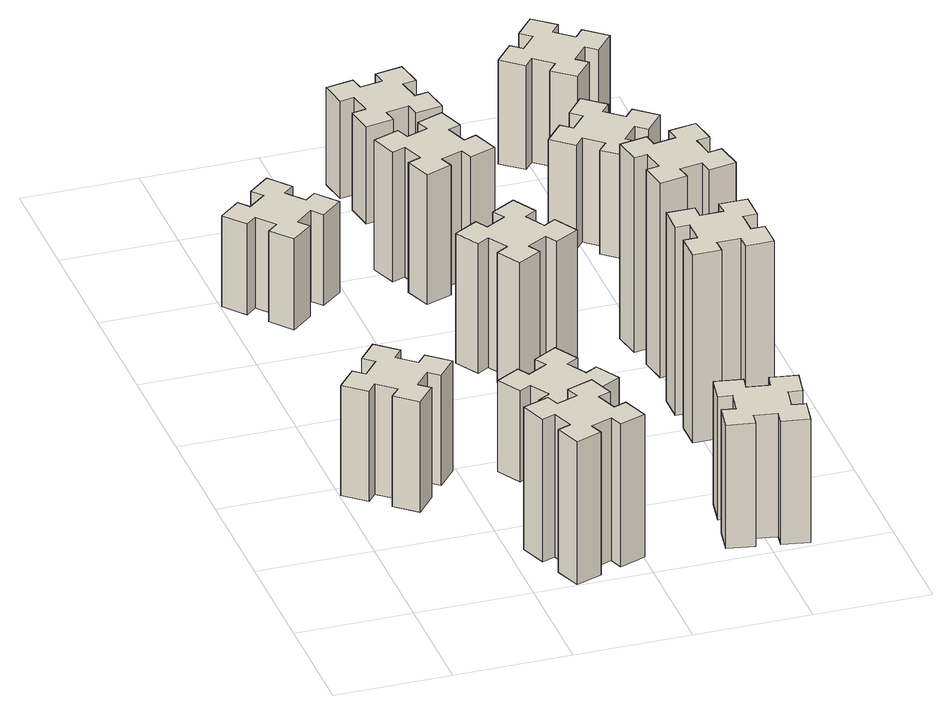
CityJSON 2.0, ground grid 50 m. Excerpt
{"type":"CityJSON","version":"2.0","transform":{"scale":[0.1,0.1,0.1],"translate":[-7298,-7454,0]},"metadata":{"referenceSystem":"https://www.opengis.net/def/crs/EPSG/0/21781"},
"CityObjects":{
"building1":{"type":"Building","attributes":{"class":"1000","function":"1000","usage":"1000","yearOfConstruction":2016,"roofType":"1000","measuredHeight":51,"storeysAboveGround":30,"storeysBelowGround":0},"geometry":[{"type":"Solid","lod":"1","boundaries":[[[[0,1,2,3,4,5,6,7,8,9,10,11,12,13,14,15,16,17,18,19]],[[17,16,20,21]],[[16,15,22,20]],[[15,14,23,22]],[[14,13,24,23]],[[13,12,25,24]],[[12,11,26,25]],[[11,10,27,26]],[[10,9,28,27]],[[9,8,29,28]],[[8,7,30,29]],[[7,6,31,30]],[[6,5,32,31]],[[5,4,33,32]],[[4,3,34,33]],[[3,2,35,34]],[[2,1,36,35]],[[1,0,37,36]],[[0,19,38,37]],[[19,18,39,38]],[[18,17,21,39]],[[24,25,26,27,28,29,30,31,32,33,34,35,36,37,38,39,21,20,22,23]]]]}]},
"building2":{"type":"Building","attributes":{"class":"1000","function":"1000","usage":"1000","yearOfConstruction":2016,"roofType":"1000","measuredHeight":66,"storeysAboveGround":30,"storeysBelowGround":0},"geometry":[{"type":"Solid","lod":"1","boundaries":[[[[40,41,42,43,44,45,46,47,48,49,50,51,52,53,54,55,56,57,58,59]],[[57,56,60,61]],[[56,55,62,60]],[[55,54,63,62]],[[54,53,64,63]],[[53,52,65,64]],[[52,51,66,65]],[[51,50,67,66]],[[50,49,68,67]],[[49,48,69,68]],[[48,47,70,69]],[[47,46,71,70]],[[46,45,72,71]],[[45,44,73,72]],[[44,43,74,73]],[[43,42,75,74]],[[42,41,76,75]],[[41,40,77,76]],[[40,59,78,77]],[[59,58,79,78]],[[58,57,61,79]],[[64,65,66,67,68,69,70,71,72,73,74,75,76,77,78,79,61,60,62,63]]]]}]},
"building3":{"type":"Building","attributes":{"class":"1000","function":"1000","usage":"1000","yearOfConstruction":2016,"roofType":"1000","measuredHeight":42,"storeysAboveGround":30,"storeysBelowGround":0},"geometry":[{"type":"Solid","lod":"1","boundaries":[[[[80,81,82,83,84,85,86,87,88,89,90,91,92,93,94,95,96,97,98,99]],[[97,96,100,101]],[[96,95,102,100]],[[95,94,103,102]],[[94,93,104,103]],[[93,92,105,104]],[[92,91,106,105]],[[91,90,107,106]],[[90,89,108,107]],[[89,88,109,108]],[[88,87,110,109]],[[87,86,111,110]],[[86,85,112,111]],[[85,84,113,112]],[[84,83,114,113]],[[83,82,115,114]],[[82,81,116,115]],[[81,80,117,116]],[[80,99,118,117]],[[99,98,119,118]],[[98,97,101,119]],[[104,105,106,107,108,109,110,111,112,113,114,115,116,117,118,119,101,100,102,103]]]]}]},
"building4":{"type":"Building","attributes":{"class":"1000","function":"1000","usage":"1000","yearOfConstruction":2016,"roofType":"1000","measuredHeight":42,"storeysAboveGround":30,"storeysBelowGround":0},"geometry":[{"type":"Solid","lod":"1","boundaries":[[[[120,121,122,123,124,125,126,127,128,129,130,131,132,133,134,135,136,137,138,139]],[[137,136,140,141]],[[136,135,142,140]],[[135,134,143,142]],[[134,133,144,143]],[[133,132,145,144]],[[132,131,146,145]],[[131,130,147,146]],[[130,129,148,147]],[[129,128,149,148]],[[128,127,150,149]],[[127,126,151,150]],[[126,125,152,151]],[[125,124,153,152]],[[124,123,154,153]],[[123,122,155,154]],[[122,121,156,155]],[[121,120,157,156]],[[120,139,158,157]],[[139,138,159,158]],[[138,137,141,159]],[[144,145,146,147,148,149,150,151,152,153,154,155,156,157,158,159,141,140,142,143]]]]}]},
"building5":{"type":"Building","attributes":{"class":"1000","function":"1000","usage":"1000","yearOfConstruction":2016,"roofType":"1000","measuredHeight":60,"storeysAboveGround":30,"storeysBelowGround":0},"geometry":[{"type":"Solid","lod":"1","boundaries":[[[[160,161,162,163,164,165,166,167,168,169,170,171,172,173,174,175,176,177,178,179]],[[177,176,180,181]],[[176,175,182,180]],[[175,174,183,182]],[[174,173,184,183]],[[173,172,185,184]],[[172,171,186,185]],[[171,170,187,186]],[[170,169,188,187]],[[169,168,189,188]],[[168,167,190,189]],[[167,166,191,190]],[[166,165,192,191]],[[165,164,193,192]],[[164,163,194,193]],[[163,162,195,194]],[[162,161,196,195]],[[161,160,197,196]],[[160,179,198,197]],[[179,178,199,198]],[[178,177,181,199]],[[184,185,186,187,188,189,190,191,192,193,194,195,196,197,198,199,181,180,182,183]]]]}]},
"building6":{"type":"Building","attributes":{"class":"1000","function":"1000","usage":"1000","yearOfConstruction":2016,"roofType":"1000","measuredHeight":57,"storeysAboveGround":30,"storeysBelowGround":0},"geometry":[{"type":"Solid","lod":"1","boundaries":[[[[200,201,202,203,204,205,206,207,208,209,210,211,212,213,214,215,216,217,218,219]],[[217,216,220,221]],[[216,215,222,220]],[[215,214,223,222]],[[214,213,224,223]],[[213,212,225,224]],[[212,211,226,225]],[[211,210,227,226]],[[210,209,228,227]],[[209,208,229,228]],[[208,207,230,229]],[[207,206,231,230]],[[206,205,232,231]],[[205,204,233,232]],[[204,203,234,233]],[[203,202,235,234]],[[202,201,236,235]],[[201,200,237,236]],[[200,219,238,237]],[[219,218,239,238]],[[218,217,221,239]],[[224,225,226,227,228,229,230,231,232,233,234,235,236,237,238,239,221,220,222,223]]]]}]},
"building7":{"type":"Building","attributes":{"class":"1000","function":"1000","usage":"1000","yearOfConstruction":2016,"roofType":"1000","measuredHeight":60,"storeysAboveGround":30,"storeysBelowGround":0},"geometry":[{"type":"Solid","lod":"1","boundaries":[[[[240,241,242,243,244,245,246,247,248,249,250,251,252,253,254,255,256,257,258,259]],[[257,256,260,261]],[[256,255,262,260]],[[255,254,263,262]],[[254,253,264,263]],[[253,252,265,264]],[[252,251,266,265]],[[251,250,267,266]],[[250,249,268,267]],[[249,248,269,268]],[[248,247,270,269]],[[247,246,271,270]],[[246,245,272,271]],[[245,244,273,272]],[[244,243,274,273]],[[243,242,275,274]],[[242,241,276,275]],[[241,240,277,276]],[[240,259,278,277]],[[259,258,279,278]],[[258,257,261,279]],[[264,265,266,267,268,269,270,271,272,273,274,275,276,277,278,279,261,260,262,263]]]]}]},
"building8":{"type":"Building","attributes":{"class":"1000","function":"1000","usage":"1000","yearOfConstruction":2016,"roofType":"1000","measuredHeight":45,"storeysAboveGround":30,"storeysBelowGround":0},"geometry":[{"type":"Solid","lod":"1","boundaries":[[[[280,281,282,283,284,285,286,287,288,289,290,291,292,293,294,295,296,297,298,299]],[[297,296,300,301]],[[296,295,302,300]],[[295,294,303,302]],[[294,293,304,303]],[[293,292,305,304]],[[292,291,306,305]],[[291,290,307,306]],[[290,289,308,307]],[[289,288,309,308]],[[288,287,310,309]],[[287,286,311,310]],[[286,285,312,311]],[[285,284,313,312]],[[284,283,314,313]],[[283,282,315,314]],[[282,281,316,315]],[[281,280,317,316]],[[280,299,318,317]],[[299,298,319,318]],[[298,297,301,319]],[[304,305,306,307,308,309,310,311,312,313,314,315,316,317,318,319,301,300,302,303]]]]}]},
"building9":{"type":"Building","attributes":{"class":"1000","function":"1000","usage":"1000","yearOfConstruction":2016,"roofType":"1000","measuredHeight":87,"storeysAboveGround":30,"storeysBelowGround":0},"geometry":[{"type":"Solid","lod":"1","boundaries":[[[[320,321,322,323,324,325,326,327,328,329,330,331,332,333,334,335,336,337,338,339]],[[337,336,340,341]],[[336,335,342,340]],[[335,334,343,342]],[[334,333,344,343]],[[333,332,345,344]],[[332,331,346,345]],[[331,330,347,346]],[[330,329,348,347]],[[329,328,349,348]],[[328,327,350,349]],[[327,326,351,350]],[[326,325,352,351]],[[325,324,353,352]],[[324,323,354,353]],[[323,322,355,354]],[[322,321,356,355]],[[321,320,357,356]],[[320,339,358,357]],[[339,338,359,358]],[[338,337,341,359]],[[344,345,346,347,348,349,350,351,352,353,354,355,356,357,358,359,341,340,342,343]]]]}]},
"building10":{"type":"Building","attributes":{"class":"1000","function":"1000","usage":"1000","yearOfConstruction":2016,"roofType":"1000","measuredHeight":90,"storeysAboveGround":30,"storeysBelowGround":0},"geometry":[{"type":"Solid","lod":"1","boundaries":[[[[360,361,362,363,364,365,366,367,368,369,370,371,372,373,374,375,376,377,378,379]],[[377,376,380,381]],[[376,375,382,380]],[[375,374,383,382]],[[374,373,384,383]],[[373,372,385,384]],[[372,371,386,385]],[[371,370,387,386]],[[370,369,388,387]],[[369,368,389,388]],[[368,367,390,389]],[[367,366,391,390]],[[366,365,392,391]],[[365,364,393,392]],[[364,363,394,393]],[[363,362,395,394]],[[362,361,396,395]],[[361,360,397,396]],[[360,379,398,397]],[[379,378,399,398]],[[378,377,381,399]],[[384,385,386,387,388,389,390,391,392,393,394,395,396,397,398,399,381,380,382,383]]]]}]},
"building11":{"type":"Building","attributes":{"class":"1000","function":"1000","usage":"1000","yearOfConstruction":2016,"roofType":"1000","measuredHeight":48,"storeysAboveGround":30,"storeysBelowGround":0},"geometry":[{"type":"Solid","lod":"1","boundaries":[[[[400,401,402,403,404,405,406,407,408,409,410,411,412,413,414,415,416,417,418,419]],[[417,416,420,421]],[[416,415,422,420]],[[415,414,423,422]],[[414,413,424,423]],[[413,412,425,424]],[[412,411,426,425]],[[411,410,427,426]],[[410,409,428,427]],[[409,408,429,428]],[[408,407,430,429]],[[407,406,431,430]],[[406,405,432,431]],[[405,404,433,432]],[[404,403,434,433]],[[403,402,435,434]],[[402,401,436,435]],[[401,400,437,436]],[[400,419,438,437]],[[419,418,439,438]],[[418,417,421,439]],[[424,425,426,427,428,429,430,431,432,433,434,435,436,437,438,439,421,420,422,423]]]]}]},
"building12":{"type":"Building","attributes":{"class":"1000","function":"1000","usage":"1000","yearOfConstruction":2016,"roofType":"1000","measuredHeight":48,"storeysAboveGround":30,"storeysBelowGround":0},"geometry":[{"type":"Solid","lod":"1","boundaries":[[[[440,441,442,443,444,445,446,447,448,449,450,451,452,453,454,455,456,457,458,459]],[[457,456,460,461]],[[456,455,462,460]],[[455,454,463,462]],[[454,453,464,463]],[[453,452,465,464]],[[452,451,466,465]],[[451,450,467,466]],[[450,449,468,467]],[[449,448,469,468]],[[448,447,470,469]],[[447,446,471,470]],[[446,445,472,471]],[[445,444,473,472]],[[444,443,474,473]],[[443,442,475,474]],[[442,441,476,475]],[[441,440,477,476]],[[440,459,478,477]],[[459,458,479,478]],[[458,457,461,479]],[[464,465,466,467,468,469,470,471,472,473,474,475,476,477,478,479,461,460,462,463]]]]}]}
},
"vertices":[
[193,1074,0],[129,998,0],[83,1036,0],[6,944,0],[98,867,0],[136,913,0],[213,849,0],[174,803,0],[266,726,0],[343,818,0],[297,856,0],[362,933,0],[408,894,0],[485,986,0],[393,1063,0],[354,1017,0],[278,1082,0],[316,1128,0],[224,1205,0],[147,1113,0],[278,1082,510],[316,1128,510],[354,1017,510],[393,1063,510],[485,986,510],[408,894,510],[362,933,510],[297,856,510],[343,818,510],[266,726,510],[174,803,510],[213,849,510],[136,913,510],[98,867,510],[6,944,510],[83,1036,510],[129,998,510],[193,1074,510],[147,1113,510],[224,1205,510],
[665,235,0],[699,141,0],[643,120,0],[684,7,0],[797,49,0],[776,105,0],[870,139,0],[890,83,0],[1003,124,0],[962,237,0],[906,216,0],[872,310,0],[928,330,0],[887,443,0],[774,402,0],[795,346,0],[701,312,0],[680,368,0],[567,327,0],[609,214,0],[701,312,660],[680,368,660],[795,346,660],[774,402,660],[887,443,660],[928,330,660],[872,310,660],[906,216,660],[962,237,660],[1003,124,660],[890,83,660],[870,139,660],[776,105,660],[797,49,660],[684,7,660],[643,120,660],[699,141,660],[665,235,660],[609,214,660],[567,327,660],
[278,2329,0],[354,2393,0],[393,2347,0],[485,2424,0],[408,2516,0],[362,2478,0],[297,2554,0],[343,2593,0],[266,2685,0],[174,2608,0],[213,2562,0],[136,2497,0],[98,2543,0],[6,2466,0],[83,2374,0],[129,2413,0],[193,2336,0],[147,2298,0],[224,2206,0],[316,2283,0],[193,2336,420],[147,2298,420],[129,2413,420],[83,2374,420],[6,2466,420],[98,2543,420],[136,2497,420],[213,2562,420],[174,2608,420],[266,2685,420],[343,2593,420],[297,2554,420],[362,2478,420],[408,2516,420],[485,2424,420],[393,2347,420],[354,2393,420],[278,2329,420],[316,2283,420],[224,2206,420],
[897,745,0],[984,795,0],[1014,743,0],[1118,803,0],[1058,907,0],[1006,877,0],[956,964,0],[1008,994,0],[948,1098,0],[844,1038,0],[874,986,0],[787,936,0],[757,988,0],[653,928,0],[713,824,0],[765,854,0],[815,767,0],[763,737,0],[823,633,0],[927,693,0],[815,767,420],[763,737,420],[765,854,420],[713,824,420],[653,928,420],[757,988,420],[787,936,420],[874,986,420],[844,1038,420],[948,1098,420],[1008,994,420],[956,964,420],[1006,877,420],[1058,907,420],[1118,803,420],[1014,743,420],[984,795,420],[897,745,420],[927,693,420],[823,633,420],
[1106,1717,0],[1056,1804,0],[1108,1834,0],[1048,1938,0],[944,1878,0],[974,1826,0],[887,1776,0],[857,1828,0],[753,1768,0],[813,1664,0],[865,1694,0],[915,1607,0],[863,1577,0],[923,1473,0],[1027,1533,0],[997,1585,0],[1084,1635,0],[1114,1583,0],[1218,1643,0],[1158,1747,0],[1084,1635,600],[1114,1583,600],[997,1585,600],[1027,1533,600],[923,1473,600],[863,1577,600],[915,1607,600],[865,1694,600],[813,1664,600],[753,1768,600],[857,1828,600],[887,1776,600],[974,1826,600],[944,1878,600],[1048,1938,600],[1108,1834,600],[1056,1804,600],[1106,1717,600],[1158,1747,600],[1218,1643,600],
[1625,157,0],[1642,255,0],[1701,245,0],[1722,363,0],[1604,384,0],[1594,325,0],[1495,342,0],[1506,401,0],[1387,422,0],[1367,304,0],[1426,294,0],[1408,195,0],[1349,206,0],[1328,87,0],[1447,67,0],[1457,126,0],[1555,108,0],[1545,49,0],[1663,28,0],[1684,147,0],[1555,108,570],[1545,49,570],[1457,126,570],[1447,67,570],[1328,87,570],[1349,206,570],[1408,195,570],[1426,294,570],[1367,304,570],[1387,422,570],[1506,401,570],[1495,342,570],[1594,325,570],[1604,384,570],[1722,363,570],[1701,245,570],[1642,255,570],[1625,157,570],[1684,147,570],[1663,28,570],
[876,2325,0],[970,2359,0],[990,2303,0],[1103,2344,0],[1062,2457,0],[1006,2436,0],[972,2530,0],[1028,2550,0],[987,2663,0],[874,2622,0],[895,2566,0],[801,2532,0],[780,2588,0],[667,2547,0],[709,2434,0],[765,2455,0],[799,2361,0],[743,2340,0],[784,2227,0],[897,2269,0],[799,2361,600],[743,2340,600],[765,2455,600],[709,2434,600],[667,2547,600],[780,2588,600],[801,2532,600],[895,2566,600],[874,2622,600],[987,2663,600],[1028,2550,600],[972,2530,600],[1006,2436,600],[1062,2457,600],[1103,2344,600],[990,2303,600],[970,2359,600],[876,2325,600],[897,2269,600],[784,2227,600],
[768,3115,0],[786,3017,0],[727,3007,0],[747,2888,0],[866,2909,0],[855,2968,0],[954,2986,0],[964,2927,0],[1082,2947,0],[1061,3066,0],[1002,3055,0],[985,3154,0],[1044,3164,0],[1023,3282,0],[905,3261,0],[915,3202,0],[817,3185,0],[807,3244,0],[688,3223,0],[709,3105,0],[817,3185,450],[807,3244,450],[915,3202,450],[905,3261,450],[1023,3282,450],[1044,3164,450],[985,3154,450],[1002,3055,450],[1061,3066,450],[1082,2947,450],[964,2927,450],[954,2986,450],[855,2968,450],[866,2909,450],[747,2888,450],[727,3007,450],[786,3017,450],[768,3115,450],[709,3105,450],[688,3223,450],
[1735,1015,0],[1735,1115,0],[1795,1115,0],[1795,1235,0],[1675,1235,0],[1675,1175,0],[1575,1175,0],[1575,1235,0],[1455,1235,0],[1455,1115,0],[1515,1115,0],[1515,1015,0],[1455,1015,0],[1455,895,0],[1575,895,0],[1575,955,0],[1675,955,0],[1675,895,0],[1795,895,0],[1795,1015,0],[1675,955,870],[1675,895,870],[1575,955,870],[1575,895,870],[1455,895,870],[1455,1015,870],[1515,1015,870],[1515,1115,870],[1455,1115,870],[1455,1235,870],[1575,1235,870],[1575,1175,870],[1675,1175,870],[1675,1235,870],[1795,1235,870],[1795,1115,870],[1735,1115,870],[1735,1015,870],[1795,1015,870],[1795,895,870],
[1655,1722,0],[1557,1705,0],[1547,1764,0],[1428,1743,0],[1449,1625,0],[1508,1635,0],[1526,1537,0],[1467,1527,0],[1487,1408,0],[1606,1429,0],[1595,1488,0],[1694,1506,0],[1704,1447,0],[1822,1467,0],[1801,1586,0],[1742,1575,0],[1725,1674,0],[1784,1684,0],[1763,1802,0],[1645,1781,0],[1725,1674,900],[1784,1684,900],[1742,1575,900],[1801,1586,900],[1822,1467,900],[1704,1447,900],[1694,1506,900],[1595,1488,900],[1606,1429,900],[1487,1408,900],[1467,1527,900],[1526,1537,900],[1508,1635,900],[1449,1625,900],[1428,1743,900],[1547,1764,900],[1557,1705,900],[1655,1722,900],[1645,1781,900],[1763,1802,900],
[1734,2597,0],[1658,2662,0],[1696,2708,0],[1604,2785,0],[1527,2693,0],[1573,2654,0],[1509,2578,0],[1463,2616,0],[1386,2524,0],[1478,2447,0],[1516,2493,0],[1593,2429,0],[1554,2383,0],[1646,2306,0],[1723,2398,0],[1677,2436,0],[1742,2513,0],[1788,2474,0],[1865,2566,0],[1773,2643,0],[1742,2513,480],[1788,2474,480],[1677,2436,480],[1723,2398,480],[1646,2306,480],[1554,2383,480],[1593,2429,480],[1516,2493,480],[1478,2447,480],[1386,2524,480],[1463,2616,480],[1509,2578,480],[1573,2654,480],[1527,2693,480],[1604,2785,480],[1696,2708,480],[1658,2662,480],[1734,2597,480],[1773,2643,480],[1865,2566,480],
[1734,3237,0],[1658,3302,0],[1696,3348,0],[1604,3425,0],[1527,3333,0],[1573,3294,0],[1509,3218,0],[1463,3256,0],[1386,3164,0],[1478,3087,0],[1516,3133,0],[1593,3069,0],[1554,3023,0],[1646,2946,0],[1723,3038,0],[1677,3076,0],[1742,3153,0],[1788,3114,0],[1865,3206,0],[1773,3283,0],[1742,3153,480],[1788,3114,480],[1677,3076,480],[1723,3038,480],[1646,2946,480],[1554,3023,480],[1593,3069,480],[1516,3133,480],[1478,3087,480],[1386,3164,480],[1463,3256,480],[1509,3218,480],[1573,3294,480],[1527,3333,480],[1604,3425,480],[1696,3348,480],[1658,3302,480],[1734,3237,480],[1773,3283,480],[1865,3206,480]
]}
